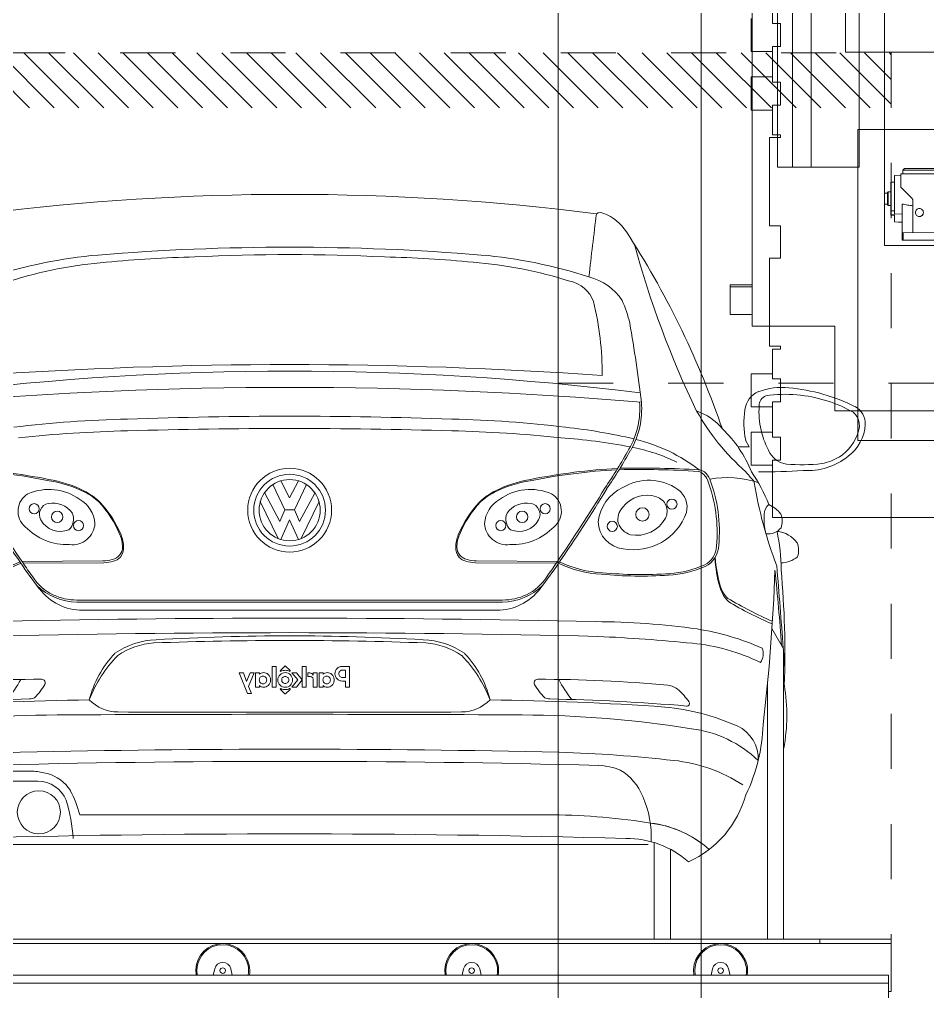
# Model space of a CAD drawing. Header units: inches. Extents: x 0 to 112, y 0 to 46.
# Drawn here: x 76.739 to 78.388, y 21.471 to 23.235 of the extents above; entities that cross this region are included whole.
import ezdxf
from ezdxf.enums import TextEntityAlignment as Align

# ---------------------------------------------------------------- set-up
doc = ezdxf.new("R2010")
doc.units = ezdxf.units.IN
doc.header["$MEASUREMENT"] = 0
doc.linetypes.add('CENTER', pattern=[10.16, 6.35, -1.27, 1.27, -1.27])
doc.linetypes.add('PHANTOM', pattern=[12.7, 6.35, -1.27, 1.27, -1.27, 1.27, -1.27])
for name, color, linetype in [('PK24-LABEL', 7, 'Continuous'), ('PK24-LOGO', 7, 'Continuous'), ('PK24E', 7, 'Continuous'), ('PK24E-COMP-CAR', 7, 'Continuous'), ('PK24E-STRUCT-STEEL', 254, 'Continuous')]:
    doc.layers.add(name, color=color, linetype=linetype)
for name, color, linetype, true_color in [('PK24E-COMP-CAR_ZONE', 250, 'CENTER', 0x383e42), ('PK24E-COMP-PALLET', 132, 'Continuous', 0x00b7c8), ('PK24E-HELPER', 253, 'PHANTOM', 0xa1a1a1), ('PK24E-SYS-LIFT', 31, 'Continuous', 0xffcc5a), ('PK24E-SYS-SHELF', 31, 'Continuous', 0xffcc5a)]:
    doc.layers.add(name, color=color, linetype=linetype, true_color=true_color)
doc.styles.get("Standard").update_dxf_attribs({"font": 'arial.ttf'})

# ---------------------------------------------------------------- blocks, each defined once
blk = doc.blocks.new('LOGO----DECOR-PK24')
at = {"layer": 'PK24-LOGO', "lineweight": 5}
for p, q in [((-10, 2.13), (-8.71, 2.13)), ((-10, -1.62), (-10, 2.13)), ((-8.71, 2.13), (-8.43, 2.11)), ((-8.43, 2.11), (-8.3, 2.07)), ((-8.3, 2.07), (-8.17, 2.03)), ((-8.17, 2.03), (-7.94, 1.9)), ((-7.94, 1.9), (-7.74, 1.74)), ((-1.42, 2.13), (-2.13, 2.13)), ((-2.13, 2.13), (-2.13, -1.62)), ((-1.42, -1.62), (-1.42, 2.13)), ((0.79, 1.37), (1.61, 2.19)), ((1.61, 2.19), (1.67, 2.21)), ((1.67, 2.21), (1.73, 2.19)), ((1.73, 2.19), (2.54, 1.37)), ((3.31, 2.13), (4.01, 2.13)), ((3.31, -1.62), (3.31, 2.13)), ((4.01, 2.13), (4.01, -1.62)), ((-9.29, 1.47), (-9.29, 0.11)), ((-8.76, 1.47), (-9.29, 1.47)), ((-9.29, 0.11), (-8.76, 0.11)), ((-8.61, 1.46), (-8.76, 1.47)), ((-8.76, 0.11), (-8.61, 0.13)), ((-8.48, 1.42), (-8.61, 1.46)), ((-8.61, 0.13), (-8.48, 0.17)), ((-8.36, 1.35), (-8.48, 1.42)), ((-8.48, 0.17), (-8.36, 0.23)), ((-8.26, 1.27), (-8.36, 1.35)), ((-8.36, 0.23), (-8.26, 0.31)), ((-8.19, 1.17), (-8.26, 1.27)), ((-8.26, 0.31), (-8.19, 0.41)), ((-8.13, 1.05), (-8.19, 1.17)), ((-8.19, 0.41), (-8.13, 0.53)), ((-8.09, 0.93), (-8.13, 1.05)), ((-8.13, 0.53), (-8.09, 0.66)), ((-8.08, 0.79), (-8.09, 0.93)), ((-8.09, 0.66), (-8.08, 0.79)), ((-7.74, 1.74), (-7.58, 1.55)), ((-7.58, 0.04), (-7.74, -0.16)), ((-7.58, 1.55), (-7.46, 1.32)), ((-7.46, 0.27), (-7.58, 0.04)), ((-7.46, 1.32), (-7.38, 1.06)), ((-7.38, 0.52), (-7.46, 0.27)), ((-7.38, 1.06), (-7.36, 0.79)), ((-7.36, 0.79), (-7.38, 0.52)), ((-7.19, -0.02), (-7.16, 0.13)), ((-7.16, 0.13), (-7.11, 0.26)), ((-7.11, 0.26), (-6.98, 0.49)), ((-6.98, 0.49), (-6.82, 0.68)), ((-6.82, 0.68), (-6.62, 0.82)), ((-6.62, 0.82), (-6.41, 0.92)), ((-6.42, 0.06), (-6.48, -0.05)), ((-6.33, 0.17), (-6.42, 0.06)), ((-6.41, 0.92), (-6.19, 0.98)), ((-6.23, 0.25), (-6.33, 0.17)), ((-6.11, 0.31), (-6.23, 0.25)), ((-6.19, 0.98), (-5.97, 1)), ((-5.98, 0.35), (-6.11, 0.31)), ((-5.84, 0.36), (-5.98, 0.35)), ((-5.97, 1), (-5.74, 0.98)), ((-5.71, 0.35), (-5.84, 0.36)), ((-5.74, 0.98), (-5.53, 0.92)), ((-5.58, 0.31), (-5.71, 0.35)), ((-5.47, 0.24), (-5.58, 0.31)), ((-5.53, 0.92), (-5.35, 0.82)), ((-5.37, 0.16), (-5.47, 0.24)), ((-5.29, 0.06), (-5.37, 0.16)), ((-5.35, 0.82), (-5.21, 0.7)), ((-5.23, -0.06), (-5.29, 0.06)), ((-5.21, 0.7), (-5.21, 0.95)), ((-5.21, 0.95), (-4.5, 0.95)), ((-4.5, 0.95), (-4.5, -1.62)), ((-3.41, 0.95), (-4.11, 0.95)), ((-4.11, 0.95), (-4.11, -1.62)), ((-3.41, 0.53), (-3.41, 0.95)), ((-3.36, 0.62), (-3.41, 0.53)), ((-3.37, -0.03), (-3.32, 0.06)), ((-3.29, 0.71), (-3.36, 0.62)), ((-3.32, 0.06), (-3.26, 0.13)), ((-3.22, 0.78), (-3.29, 0.71)), ((-3.26, 0.13), (-3.19, 0.19)), ((-3.14, 0.84), (-3.22, 0.78)), ((-3.19, 0.19), (-3.11, 0.23)), ((-3.05, 0.89), (-3.14, 0.84)), ((-3.11, 0.23), (-3.02, 0.26)), ((-2.94, 0.92), (-3.05, 0.89)), ((-3.02, 0.26), (-2.92, 0.27)), ((-2.83, 0.94), (-2.94, 0.92)), ((-2.92, 0.27), (-2.42, 0.27)), ((-2.7, 0.95), (-2.83, 0.94)), ((-2.42, 0.95), (-2.7, 0.95)), ((-2.42, 0.27), (-2.42, 0.95)), ((-0.37, 0.95), (-1.42, -0.33)), ((-0.61, -0.33), (0.44, 0.95)), ((0.44, 0.95), (-0.37, 0.95)), ((0.44, 0.19), (0.36, -0.06)), ((0.56, 0.41), (0.44, 0.19)), ((0.72, 0.61), (0.56, 0.41)), ((0.92, 0.77), (0.72, 0.61)), ((0.77, 1.32), (0.79, 1.37)), ((0.78, 1.26), (0.77, 1.32)), ((0.81, 1.24), (0.78, 1.26)), ((0.85, 1.23), (0.81, 1.24)), ((0.89, 1.24), (0.85, 1.23)), ((1.07, 1.32), (0.89, 1.24)), ((1.15, 0.9), (0.92, 0.77)), ((1.27, 1.37), (1.07, 1.32)), ((1.07, -0.08), (1.13, 0.03)), ((1.13, 0.03), (1.21, 0.12)), ((1.4, 0.98), (1.15, 0.9)), ((1.21, 0.12), (1.3, 0.2)), ((1.46, 1.41), (1.27, 1.37)), ((1.3, 0.2), (1.41, 0.26)), ((1.67, 1), (1.4, 0.98)), ((1.41, 0.26), (1.54, 0.3)), ((1.67, 1.42), (1.46, 1.41)), ((1.54, 0.3), (1.67, 0.31)), ((1.87, 1.41), (1.67, 1.42)), ((1.94, 0.98), (1.67, 1)), ((1.67, 0.31), (1.8, 0.3)), ((1.8, 0.3), (1.92, 0.26)), ((2.07, 1.37), (1.87, 1.41)), ((1.92, 0.26), (2.03, 0.2)), ((2.19, 0.9), (1.94, 0.98)), ((2.03, 0.2), (2.13, 0.12)), ((2.26, 1.32), (2.07, 1.37)), ((2.13, 0.12), (2.2, 0.03)), ((2.41, 0.77), (2.19, 0.9)), ((2.2, 0.03), (2.26, -0.08)), ((2.45, 1.24), (2.26, 1.32)), ((2.61, 0.61), (2.41, 0.77)), ((2.48, 1.23), (2.45, 1.24)), ((2.52, 1.24), (2.48, 1.23)), ((2.55, 1.26), (2.52, 1.24)), ((2.54, 1.37), (2.57, 1.32)), ((2.57, 1.32), (2.55, 1.26)), ((2.78, 0.41), (2.61, 0.61)), ((2.9, 0.19), (2.78, 0.41)), ((2.98, -0.06), (2.9, 0.19)), ((4.37, -0.02), (4.4, 0.13)), ((4.4, 0.13), (4.45, 0.26)), ((4.45, 0.26), (4.58, 0.49)), ((4.58, 0.49), (4.74, 0.68)), ((4.74, 0.68), (4.93, 0.82)), ((4.93, 0.82), (5.15, 0.92)), ((5.14, 0.06), (5.08, -0.05)), ((5.23, 0.17), (5.14, 0.06)), ((5.15, 0.92), (5.37, 0.98)), ((5.33, 0.25), (5.23, 0.17)), ((5.45, 0.31), (5.33, 0.25)), ((5.37, 0.98), (5.59, 1)), ((5.58, 0.35), (5.45, 0.31)), ((5.72, 0.36), (5.58, 0.35)), ((5.59, 1), (5.82, 0.98)), ((5.85, 0.35), (5.72, 0.36)), ((5.82, 0.98), (6.03, 0.92)), ((5.98, 0.31), (5.85, 0.35)), ((6.09, 0.24), (5.98, 0.31)), ((6.03, 0.92), (6.21, 0.82)), ((6.19, 0.16), (6.09, 0.24)), ((6.27, 0.06), (6.19, 0.16)), ((6.21, 0.82), (6.35, 0.7)), ((6.32, -0.06), (6.27, 0.06)), ((6.35, 0.7), (6.35, 0.95)), ((6.35, 0.95), (7.06, 0.95)), ((7.06, 0.95), (7.06, -1.62)), ((8.33, -1.51), (7.31, 0.95)), ((7.31, 0.95), (8.05, 0.95)), ((8.05, 0.95), (8.68, -0.63)), ((10, 0.95), (8.51, -2.81)), ((8.68, -0.63), (9.27, 0.95)), ((9.27, 0.95), (10, 0.95)), ((-9.29, -1.62), (-10, -1.62)), ((-8.71, -0.55), (-9.29, -0.55)), ((-9.29, -0.55), (-9.29, -1.62)), ((-8.43, -0.52), (-8.71, -0.55)), ((-8.3, -0.49), (-8.43, -0.52)), ((-8.17, -0.44), (-8.3, -0.49)), ((-7.94, -0.32), (-8.17, -0.44)), ((-7.74, -0.16), (-7.94, -0.32)), ((-7.22, -0.33), (-7.21, -0.17)), ((-7.21, -0.5), (-7.22, -0.33)), ((-7.21, -0.17), (-7.19, -0.02)), ((-7.19, -0.65), (-7.21, -0.5)), ((-7.16, -0.79), (-7.19, -0.65)), ((-7.1, -0.92), (-7.16, -0.79)), ((-6.97, -1.15), (-7.1, -0.92)), ((-6.81, -1.34), (-6.97, -1.15)), ((-6.62, -1.48), (-6.81, -1.34)), ((-6.41, -1.59), (-6.62, -1.48)), ((-6.52, -0.18), (-6.53, -0.33)), ((-6.53, -0.33), (-6.52, -0.47)), ((-6.48, -0.05), (-6.52, -0.18)), ((-6.52, -0.47), (-6.48, -0.6)), ((-6.48, -0.6), (-6.42, -0.72)), ((-6.42, -0.72), (-6.33, -0.82)), ((-6.19, -1.65), (-6.41, -1.59)), ((-6.33, -0.82), (-6.23, -0.9)), ((-6.23, -0.9), (-6.11, -0.97)), ((-5.98, -1.67), (-6.19, -1.65)), ((-6.11, -0.97), (-5.98, -1.01)), ((-5.98, -1.01), (-5.84, -1.02)), ((-5.74, -1.65), (-5.98, -1.67)), ((-5.84, -1.02), (-5.71, -1.01)), ((-5.53, -1.57), (-5.74, -1.65)), ((-5.71, -1.01), (-5.58, -0.97)), ((-5.58, -0.97), (-5.47, -0.9)), ((-5.35, -1.47), (-5.53, -1.57)), ((-5.47, -0.9), (-5.37, -0.82)), ((-5.37, -0.82), (-5.29, -0.72)), ((-5.21, -1.33), (-5.35, -1.47)), ((-5.29, -0.72), (-5.23, -0.6)), ((-5.2, -0.19), (-5.23, -0.06)), ((-5.23, -0.6), (-5.2, -0.47)), ((-5.21, -1.62), (-5.21, -1.33)), ((-5.21, -1.33), (-5.21, -1.33)), ((-4.5, -1.62), (-5.21, -1.62)), ((-5.19, -0.33), (-5.2, -0.19)), ((-5.2, -0.47), (-5.19, -0.33)), ((-4.11, -1.62), (-3.41, -1.62)), ((-3.41, -0.21), (-3.4, -0.12)), ((-3.41, -1.62), (-3.41, -0.21)), ((-3.4, -0.12), (-3.37, -0.03)), ((-2.13, -1.62), (-1.42, -1.62)), ((-1.42, -0.33), (-0.37, -1.62)), ((0.44, -1.62), (-0.61, -0.33)), ((-0.37, -1.62), (0.44, -1.62)), ((0.36, -0.06), (0.33, -0.33)), ((0.33, -0.33), (0.36, -0.6)), ((0.36, -0.6), (0.44, -0.85)), ((0.44, -0.85), (0.56, -1.08)), ((0.56, -1.08), (0.72, -1.28)), ((0.72, -1.28), (0.92, -1.44)), ((0.92, -1.44), (1.15, -1.56)), ((1.02, -0.33), (1.03, -0.2)), ((1.03, -0.46), (1.02, -0.33)), ((1.03, -0.2), (1.07, -0.08)), ((1.07, -0.59), (1.03, -0.46)), ((1.13, -0.7), (1.07, -0.59)), ((1.21, -0.79), (1.13, -0.7)), ((1.15, -1.56), (1.4, -1.64)), ((1.3, -0.87), (1.21, -0.79)), ((1.41, -0.93), (1.3, -0.87)), ((1.4, -1.64), (1.67, -1.67)), ((1.54, -0.97), (1.41, -0.93)), ((1.67, -0.98), (1.54, -0.97)), ((1.8, -0.97), (1.67, -0.98)), ((1.67, -1.67), (1.94, -1.64)), ((1.92, -0.93), (1.8, -0.97)), ((2.03, -0.87), (1.92, -0.93)), ((1.94, -1.64), (2.19, -1.56)), ((2.13, -0.79), (2.03, -0.87)), ((2.2, -0.7), (2.13, -0.79)), ((2.19, -1.56), (2.41, -1.44)), ((2.26, -0.59), (2.2, -0.7)), ((2.26, -0.08), (2.3, -0.2)), ((2.3, -0.46), (2.26, -0.59)), ((2.3, -0.2), (2.31, -0.33)), ((2.31, -0.33), (2.3, -0.46)), ((2.41, -1.44), (2.61, -1.28)), ((2.61, -1.28), (2.78, -1.08)), ((2.78, -1.08), (2.9, -0.85)), ((2.9, -0.85), (2.98, -0.6)), ((3, -0.33), (2.98, -0.06)), ((2.98, -0.6), (3, -0.33)), ((4.01, -1.62), (3.31, -1.62)), ((4.34, -0.17), (4.37, -0.02)), ((4.34, -0.33), (4.34, -0.17)), ((4.34, -0.5), (4.34, -0.33)), ((4.37, -0.65), (4.34, -0.5)), ((4.4, -0.79), (4.37, -0.65)), ((4.46, -0.92), (4.4, -0.79)), ((4.59, -1.15), (4.46, -0.92)), ((4.75, -1.34), (4.59, -1.15)), ((4.94, -1.48), (4.75, -1.34)), ((5.15, -1.59), (4.94, -1.48)), ((5.04, -0.18), (5.03, -0.33)), ((5.03, -0.33), (5.04, -0.47)), ((5.08, -0.05), (5.04, -0.18)), ((5.04, -0.47), (5.08, -0.6)), ((5.08, -0.6), (5.14, -0.72)), ((5.14, -0.72), (5.23, -0.82)), ((5.37, -1.65), (5.15, -1.59)), ((5.23, -0.82), (5.33, -0.9)), ((5.33, -0.9), (5.45, -0.97)), ((5.58, -1.67), (5.37, -1.65)), ((5.45, -0.97), (5.58, -1.01)), ((5.58, -1.01), (5.72, -1.02)), ((5.81, -1.65), (5.58, -1.67)), ((5.72, -1.02), (5.85, -1.01)), ((6.03, -1.57), (5.81, -1.65)), ((5.85, -1.01), (5.98, -0.97)), ((5.98, -0.97), (6.09, -0.9)), ((6.21, -1.47), (6.03, -1.57)), ((6.09, -0.9), (6.19, -0.82)), ((6.19, -0.82), (6.27, -0.72)), ((6.35, -1.33), (6.21, -1.47)), ((6.27, -0.72), (6.32, -0.6)), ((6.36, -0.19), (6.32, -0.06)), ((6.32, -0.6), (6.36, -0.47)), ((6.35, -1.62), (6.35, -1.33)), ((6.35, -1.33), (6.35, -1.33)), ((7.06, -1.62), (6.35, -1.62)), ((6.37, -0.33), (6.36, -0.19)), ((6.36, -0.47), (6.37, -0.33)), ((7.8, -2.81), (8.33, -1.51)), ((0.77, -1.98), (0.78, -1.93)), ((0.79, -2.04), (0.77, -1.98)), ((0.78, -1.93), (0.81, -1.9)), ((1.61, -2.85), (0.79, -2.04)), ((0.81, -1.9), (0.85, -1.89)), ((0.85, -1.89), (0.89, -1.9)), ((0.89, -1.9), (1.07, -1.98)), ((1.07, -1.98), (1.27, -2.04)), ((1.27, -2.04), (1.46, -2.07)), ((1.46, -2.07), (1.67, -2.09)), ((1.67, -2.88), (1.61, -2.85)), ((1.67, -2.09), (1.87, -2.07)), ((1.73, -2.85), (1.67, -2.88)), ((2.54, -2.04), (1.73, -2.85)), ((1.87, -2.07), (2.07, -2.04)), ((2.07, -2.04), (2.26, -1.98)), ((2.26, -1.98), (2.45, -1.9)), ((2.45, -1.9), (2.48, -1.89)), ((2.48, -1.89), (2.52, -1.9)), ((2.52, -1.9), (2.55, -1.93)), ((2.57, -1.98), (2.54, -2.04)), ((2.55, -1.93), (2.57, -1.98)), ((8.51, -2.81), (7.8, -2.81))]:
    blk.add_line(p, q, dxfattribs=at)
blk = doc.blocks.new('ELIFTTT-CHASIS--BACK-COMP-PKE24')
at = {"layer": 'PK24E-HELPER', "lineweight": 5}
blk.add_point((0, 0), dxfattribs=at)
at = {"layer": 'PK24E-SYS-LIFT', "lineweight": 5}
for p, q in [((-145.25, 2.25), (-145.25, -89.6)), ((-145.25, 2.25), (-140.65, 2.25)), ((-140.65, -60.75), (-140.65, 2.25)), ((-138.95, 2.25), (-140.65, 2.25)), ((-138.95, 2.25), (-138.95, -24.25)), ((-138.95, 2.25), (-138.62, 2.25)), ((-138.62, 2.25), (-138.62, -24.25)), ((-138.62, 2.25), (-137.52, 2.25)), ((-137.52, 2.25), (-137.52, -24.25)), ((-137.52, 2.25), (-134.98, 2.25)), ((-134.98, 2.25), (-134.98, -24.25)), ((-134.98, 2.25), (-133.88, 2.25)), ((-133.88, 2.25), (-133.88, -24.25)), ((-133.88, 2.25), (-133.55, 2.25)), ((-133.55, 2.25), (-133.55, -24.25)), ((-125.85, 2.25), (-133.55, 2.25)), ((-125.85, -60.75), (-125.85, 2.25)), ((-125.85, 2.25), (-121.25, 2.25)), ((-121.25, -75), (-121.25, 2.25)), ((121.25, 2.25), (121.25, -75)), ((121.25, 2.25), (125.85, 2.25)), ((125.85, -60.75), (125.85, 2.25)), ((133.55, 2.25), (125.85, 2.25)), ((133.55, 2.25), (133.55, -24.25)), ((133.55, 2.25), (133.88, 2.25)), ((133.88, 2.25), (133.88, -24.25)), ((133.88, 2.25), (134.98, 2.25)), ((134.98, 2.25), (134.98, -24.25)), ((134.98, 2.25), (137.52, 2.25)), ((137.52, 2.25), (137.52, -24.25)), ((137.52, 2.25), (138.62, 2.25)), ((138.62, 2.25), (138.62, -24.25)), ((138.62, 2.25), (138.95, 2.25)), ((138.95, 2.25), (138.95, -24.25)), ((140.65, 2.25), (138.95, 2.25)), ((140.65, -60.75), (140.65, 2.25)), ((140.65, 2.25), (145.25, 2.25)), ((145.25, 2.25), (145.25, -90)), ((-145.25, -10.25), (-149.25, -10.25)), ((-149.25, -10.25), (-149.25, -10.88)), ((149.25, -10.25), (145.25, -10.25)), ((149.25, -10.25), (149.25, -15.25)), ((-149.25, -10.88), (-149.25, -15.25)), ((-149.25, -15.25), (-145.25, -15.25)), ((145.25, -15.25), (149.25, -15.25)), ((-145.25, -20.25), (-149.25, -20.25)), ((-149.25, -20.25), (-149.25, -25.25)), ((149.25, -20.25), (145.25, -20.25)), ((149.25, -20.25), (149.25, -25.25)), ((-138.95, -24.25), (-138.62, -24.25)), ((-138.62, -24.25), (-137.52, -24.25)), ((-137.97, -24.33), (-137.97, -60.75)), ((-137.97, -24.33), (-134.53, -24.33)), ((-137.52, -24.25), (-134.98, -24.25)), ((-134.98, -24.25), (-133.88, -24.25)), ((-134.53, -60.75), (-134.53, -24.33)), ((-133.88, -24.25), (-133.55, -24.25)), ((133.55, -24.25), (133.88, -24.25)), ((133.88, -24.25), (134.98, -24.25)), ((134.53, -24.33), (134.53, -60.75)), ((134.53, -24.33), (137.97, -24.33)), ((134.98, -24.25), (137.52, -24.25)), ((137.52, -24.25), (138.62, -24.25)), ((137.97, -60.75), (137.97, -24.33)), ((138.62, -24.25), (138.95, -24.25)), ((-149.25, -25.25), (-145.25, -25.25)), ((145.25, -25.25), (149.25, -25.25)), ((-109, -53.2), (-109, -60.85)), ((-109, -53.2), (109, -53.2)), ((109, -60.85), (109, -53.2)), ((-140.65, -60.75), (-125.85, -60.75)), ((-117.61, -61), (-117.91, -61.3)), ((-117.91, -61.3), (-117.91, -62)), ((-111.91, -61.3), (-117.91, -61.3)), ((-117.61, -61), (-111.91, -61)), ((-111.69, -61.3), (-111.91, -61)), ((-111.75, -61), (-111.91, -61)), ((-111.91, -61), (-111.91, -61)), ((-111.91, -61.3), (-111.69, -61.3)), ((-111.75, -61), (-111.75, -60.8)), ((-108.55, -60.86), (-111.75, -60.8)), ((-111.75, -72.7), (-111.75, -61.6)), ((-111.75, -61.6), (-109.94, -61.93)), ((-109.94, -61.93), (-111.69, -61.3)), ((-108.55, -62.49), (-108.55, -60.86)), ((-108.55, -60.86), (-108.41, -60.86)), ((-108.41, -60.86), (-108, -61.27)), ((-107.35, -61.11), (-108.16, -61.11)), ((-108, -61.27), (-108, -62.95)), ((-107.35, -72.68), (-107.35, -61.11)), ((-95.25, -61.21), (-107.18, -61.21)), ((-107.18, -72.68), (-107.18, -61.21)), ((-100.5, -61.21), (-100.5, -60)), ((-100.5, -60), (-84.5, -60)), ((-95.25, -73.51), (-95.25, -61.21)), ((-85.1, -61.31), (-95.25, -61.31)), ((-85.1, -73.41), (-85.1, -61.31)), ((-84.5, -60), (-72.5, -60)), ((-84.5, -61.39), (-84.5, -60)), ((-72.5, -60), (-72.5, -65)), ((72.5, -60), (84.5, -60)), ((72.5, -65), (72.5, -60)), ((84.5, -60), (84.5, -61.39)), ((84.5, -60), (100.5, -60)), ((95.25, -61.31), (85.1, -61.31)), ((85.1, -61.31), (85.1, -67.36)), ((107.18, -61.21), (95.25, -61.21)), ((95.25, -61.21), (95.25, -67.36)), ((100.5, -60), (100.5, -61.21)), ((107.18, -61.21), (107.18, -72.68)), ((108.16, -61.11), (107.35, -61.11)), ((107.35, -61.11), (107.35, -67.36)), ((108.41, -60.86), (108, -61.27)), ((108, -62.95), (108, -61.27)), ((108.41, -60.86), (108.55, -60.86)), ((111.75, -60.8), (108.55, -60.86)), ((108.55, -60.86), (108.55, -62.49)), ((109.94, -61.93), (111.69, -61.3)), ((111.75, -61.6), (109.94, -61.93)), ((111.69, -61.3), (111.91, -61)), ((111.91, -61.3), (111.69, -61.3)), ((111.75, -60.8), (111.75, -61)), ((111.75, -61), (111.91, -61)), ((111.75, -61.6), (111.75, -72.7)), ((111.91, -61), (117.61, -61)), ((117.91, -61.3), (111.91, -61.3)), ((117.91, -61.3), (117.61, -61)), ((117.91, -61.3), (117.91, -62)), ((125.85, -60.75), (140.65, -60.75)), ((-119.4, -63.5), (-120.1, -63.5)), ((-120.1, -68.69), (-120.1, -63.5)), ((-118.3, -62.22), (-119.4, -62.28)), ((-119.4, -69.25), (-119.4, -62.28)), ((-118.3, -62), (-117.91, -62)), ((-118.3, -64.31), (-118.3, -62)), ((-117.91, -62), (-117.56, -62)), ((-116.66, -62), (-117.56, -62)), ((-116.66, -62), (-116.65, -62)), ((-116.65, -62), (-111.91, -62)), ((-111.91, -62), (-111.75, -62)), ((-108.41, -72.7), (-108.41, -62.7)), ((-108.41, -62.7), (-108, -62.95)), ((-108, -62.95), (-108, -64.28)), ((-96.28, -63.41), (-103.18, -63.41)), ((-82.9, -63.51), (-82.9, -71.21)), ((82.9, -67.36), (82.9, -63.51)), ((108.41, -62.7), (108, -62.95)), ((108, -64.28), (108, -62.95)), ((108.41, -62.7), (108.41, -72.7)), ((111.75, -62), (111.91, -62)), ((111.91, -62), (116.65, -62)), ((116.65, -62), (116.66, -62)), ((117.56, -62), (116.66, -62)), ((117.56, -62), (117.91, -62)), ((117.91, -62), (118.3, -62)), ((118.3, -62), (118.3, -64.31)), ((119.4, -62.28), (118.3, -62.22)), ((119.4, -62.28), (119.4, -69)), ((120.1, -63.5), (119.4, -63.5)), ((120.1, -63.5), (120.1, -68.47)), ((-120.6, -65.25), (-120.7, -65.35)), ((-120.1, -65.25), (-120.6, -65.25)), ((-120.6, -65.25), (-120.6, -67.75)), ((-103.68, -70.81), (-103.68, -63.91)), ((-95.78, -70.81), (-95.78, -63.91)), ((-72.5, -65), (-82.9, -65)), ((-72.5, -65), (-72.5, -70)), ((82.9, -65), (72.5, -65)), ((72.5, -65), (72.5, -70)), ((120.6, -65.25), (120.1, -65.25)), ((120.7, -65.35), (120.6, -65.25)), ((120.6, -66.5), (120.6, -65.25)), ((-120.7, -65.5), (-121.2, -65.5)), ((-120.7, -67.65), (-120.7, -65.35)), ((-116.1, -72.68), (-116.1, -66.76)), ((116.1, -66.76), (116.1, -72.68)), ((120.6, -67.75), (120.6, -66.5)), ((120.7, -65.35), (120.7, -66.5)), ((121.2, -65.5), (120.7, -65.5)), ((120.7, -66.5), (120.7, -67.65)), ((-121.25, -67.5), (-120.7, -67.5)), ((-120.7, -67.65), (-120.6, -67.75)), ((-120.6, -67.75), (-120.1, -67.75)), ((-120.1, -68.69), (-120.1, -69.43)), ((-120.1, -68.69), (-119.4, -68.69)), ((-118.05, -67.46), (-118.05, -72.71)), ((-114.9, -68.28), (-114.9, -68.28)), ((82.9, -71.21), (82.9, -67.36)), ((85.1, -67.36), (85.1, -73.41)), ((95.25, -67.36), (95.25, -73.51)), ((107.35, -67.36), (107.35, -72.68)), ((118.05, -72.71), (118.05, -67.13)), ((119.4, -68.47), (120.1, -68.47)), ((120.1, -67.75), (120.6, -67.75)), ((120.1, -69.4), (120.1, -68.47)), ((120.6, -67.75), (120.7, -67.65)), ((120.7, -67.5), (121.25, -67.5)), ((-119.4, -69.43), (-120.1, -69.43)), ((-120.1, -69.5), (-120.1, -69.43)), ((-120.1, -69.5), (-119.4, -69.5)), ((-118.05, -69.3), (-119.4, -69.25)), ((-119.4, -69.43), (-119.4, -70.7)), ((-114.9, -69.73), (-114.9, -69.73)), ((-108, -68.87), (-108, -72.67)), ((-82.9, -70), (-72.5, -70)), ((-72.5, -70), (-72.5, -75)), ((72.5, -75), (72.5, -70)), ((72.5, -70), (82.9, -70)), ((108, -72.67), (108, -68.87)), ((119.4, -69), (118.05, -69.06)), ((120.1, -69.4), (119.4, -69.4)), ((119.4, -70.66), (119.4, -69.4)), ((119.4, -69.5), (120.1, -69.5)), ((120.1, -69.4), (120.1, -69.5)), ((-119.4, -70.7), (-118.05, -70.77)), ((-119.4, -70.7), (-119.4, -70.72)), ((-119.4, -70.72), (-118.05, -70.79)), ((-96.28, -71.31), (-103.18, -71.31)), ((118.05, -70.73), (119.4, -70.66)), ((118.05, -70.79), (119.4, -70.72)), ((119.4, -70.66), (119.4, -70.72)), ((-118.05, -74), (-118.05, -72.71)), ((-117.85, -74), (-118.05, -74)), ((-117.85, -72.71), (-111.75, -72.6)), ((-117.85, -72.71), (-117.85, -74)), ((-117.85, -74), (-111.75, -74)), ((-108.41, -72.7), (-111.75, -72.7)), ((-111.75, -74), (-111.75, -72.7)), ((-105.25, -74), (-111.75, -74)), ((-109, -74), (-109, -75)), ((-108.4, -72.66), (-108.41, -72.7)), ((-105.25, -72.71), (-108.4, -72.66)), ((-105.25, -74), (-105.25, -72.71)), ((-105.05, -74), (-105.25, -74)), ((-105.05, -72.72), (-105.05, -74)), ((-105.05, -73.51), (-95.25, -73.51)), ((-100.5, -75), (-100.5, -73.51)), ((-95.25, -73.41), (-85.1, -73.41)), ((-84.5, -75), (-84.5, -73.32)), ((84.5, -73.32), (84.5, -75)), ((85.1, -73.41), (95.25, -73.41)), ((95.25, -73.51), (105.05, -73.51)), ((100.5, -73.51), (100.5, -75)), ((105.05, -74), (105.05, -72.72)), ((105.25, -74), (105.05, -74)), ((105.25, -72.71), (108.4, -72.66)), ((105.25, -72.71), (105.25, -74)), ((111.75, -74), (105.25, -74)), ((108.41, -72.7), (108.4, -72.66)), ((108.41, -72.7), (108.91, -72.7)), ((109, -75), (109, -74)), ((110.29, -72.7), (111.75, -72.7)), ((117.85, -72.71), (111.75, -72.6)), ((111.75, -72.7), (111.75, -74)), ((111.75, -74), (117.85, -74)), ((117.85, -74), (117.85, -72.71)), ((118.05, -74), (117.85, -74)), ((118.05, -72.71), (118.05, -74)), ((121.25, -75), (-121.25, -75)), ((-145.25, -82.1), (-149.25, -82.1)), ((-149.25, -82.1), (-149.25, -82.5)), ((-145.25, -82.5), (-149.25, -82.5)), ((-149.25, -82.5), (-149.25, -87.5)), ((149.25, -82.1), (145.25, -82.1)), ((149.25, -82.5), (145.25, -82.5)), ((149.25, -82.1), (149.25, -82.5)), ((149.25, -82.5), (149.25, -87.5)), ((-149.25, -87.5), (-145.25, -87.5)), ((145.25, -87.5), (149.25, -87.5)), ((-130.25, -89.6), (-145.25, -89.6)), ((-130.25, -105), (-130.25, -89.6)), ((131.25, -90), (131.25, -102.5)), ((145.25, -90), (131.25, -90)), ((145.25, -102.5), (145.25, -90)), ((131.25, -102.5), (145.25, -102.5)), ((145.25, -102.5), (145.25, -105)), ((-130.25, -105), (145.25, -105))]:
    blk.add_line(p, q, dxfattribs=at)
at = {"layer": 'PK24E-SYS-LIFT', "lineweight": 5, "flags": 128}
for points in [[(-118.28, -64.38), (-117.6, -65.05), (-116.93, -65.73), (-116.25, -66.41)], [(116.25, -66.41), (116.93, -65.73), (117.6, -65.05), (118.28, -64.38)], [(-118.05, -72.71), (-118.05, -72.71), (-118.04, -72.71), (-118.02, -72.71), (-117.99, -72.71), (-117.96, -72.71), (-117.93, -72.71), (-117.89, -72.71), (-117.85, -72.71)], [(-105.25, -72.71), (-105.21, -72.71), (-105.17, -72.71), (-105.14, -72.72), (-105.11, -72.72), (-105.08, -72.72), (-105.06, -72.72), (-105.05, -72.72), (-105.05, -72.72)], [(105.05, -72.72), (105.05, -72.72), (105.06, -72.72), (105.08, -72.72), (105.11, -72.72), (105.14, -72.72), (105.17, -72.71), (105.21, -72.71), (105.25, -72.71)], [(117.85, -72.71), (117.89, -72.71), (117.93, -72.71), (117.96, -72.71), (117.99, -72.71), (118.02, -72.71), (118.04, -72.71), (118.05, -72.71), (118.05, -72.71)]]:
    blk.add_lwpolyline(points, dxfattribs=at)
at = {"layer": 'PK24E-SYS-LIFT', "lineweight": 5}
for centre, radius, start, end in [((-107.35, -61.31), 0.2, 30, 90), ((-85.1, -63.51), 2.2, 0, 90), ((85.1, -63.51), 2.2, 90, 180), ((107.35, -61.31), 0.2, 90, 150), ((-103.18, -63.91), 0.5, 90, 180), ((-96.28, -63.91), 0.5, 0, 90), ((-103.18, -70.81), 0.5, 180, 270), ((-96.28, -70.81), 0.5, 270, 0), ((-85.1, -71.21), 2.2, 270, 0), ((85.1, -71.21), 2.2, 180, 270), ((109.6, -72.8), 0.7, 171.6392, 8.2888)]:
    blk.add_arc(centre, radius, start, end, dxfattribs=at)
for centre, major_axis, ratio, start_param, end_param in [((-27.64, -69.05), (106.42, -23.57), 0.150741, 3.862325, 3.882718), ((-85.52, -70.13), (28.08, -28.08), 0.326919, 4.134793, 4.142283), ((85.52, -70.13), (28.08, 28.08), 0.326934, 5.282504, 5.289995), ((27.64, -69.05), (106.42, 23.57), 0.150747, 5.542083, 5.562483), ((-87.96, -67.36), (-0.161, 0), 0.994522, 3.141593, 6.283185), ((-87.96, -67.36), (-0.161, 0), 0.994522, 0, 3.141593)]:
    blk.add_ellipse(centre, major_axis=major_axis, ratio=ratio, start_param=start_param, end_param=end_param, dxfattribs=at)
for points, knots in [([(-118.3, -64.31), (-118.3, -64.32), (-118.3, -64.35), (-118.28, -64.37), (-118.28, -64.38)], [0, 0, 0, 0, 0.487803, 1, 1, 1, 1]), ([(-108, -64.28), (-108.05, -64.45), (-108.16, -64.79), (-108.27, -65.32), (-108.33, -65.86), (-108.36, -66.32), (-108.35, -66.8), (-108.32, -67.28), (-108.25, -67.85), (-108.14, -68.38), (-108.04, -68.72), (-108, -68.87)], [0, 0, 0, 0, 0.128215, 0.244927, 0.36199, 0.478667, 0.540522, 0.659754, 0.7794, 0.898676, 1, 1, 1, 1]), ([(108, -68.87), (108.04, -68.73), (108.12, -68.45), (108.22, -67.97), (108.3, -67.45), (108.35, -66.89), (108.36, -66.33), (108.33, -65.78), (108.25, -65.25), (108.15, -64.74), (108.05, -64.43), (108, -64.28)], [0, 0, 0, 0, 0.093727, 0.187447, 0.304057, 0.421027, 0.537611, 0.654202, 0.771179, 0.88781, 1, 1, 1, 1]), ([(118.28, -64.38), (118.28, -64.37), (118.3, -64.35), (118.3, -64.32), (118.3, -64.31)], [0, 0, 0, 0, 0.485402, 1, 1, 1, 1]), ([(-121.25, -65.51), (-121.24, -65.51), (-121.21, -65.5), (-121.2, -65.5), (-121.2, -65.5)], [0, 0, 0, 0, 0.460988, 1, 1, 1, 1]), ([(-116.25, -66.41), (-116.21, -66.45), (-116.14, -66.54), (-116.1, -66.67), (-116.1, -66.74), (-116.1, -66.76)], [0, 0, 0, 0, 0.432931, 0.865827, 1, 1, 1, 1]), ([(116.1, -66.76), (116.11, -66.7), (116.12, -66.59), (116.18, -66.47), (116.23, -66.42), (116.25, -66.41)], [0, 0, 0, 0, 0.43316, 0.866317, 1, 1, 1, 1]), ([(121.2, -65.5), (121.2, -65.5), (121.21, -65.5), (121.23, -65.51), (121.25, -65.51)], [0, 0, 0, 0, 0.603183, 1, 1, 1, 1]), ([(-118.05, -67.46), (-117.73, -67.52), (-117.08, -67.64), (-116.43, -67.74), (-116.1, -67.78)], [0, 0, 0, 0, 0.499807, 1, 1, 1, 1]), ([(-114.39, -69.51), (-114.33, -69.44), (-114.21, -69.29), (-114.16, -69), (-114.21, -68.72), (-114.37, -68.47), (-114.62, -68.31), (-114.9, -68.26), (-115.19, -68.31), (-115.43, -68.47), (-115.59, -68.71), (-115.64, -69), (-115.59, -69.28), (-115.43, -69.53), (-115.19, -69.69), (-114.9, -69.74), (-114.61, -69.69), (-114.46, -69.57), (-114.39, -69.51)], [0, 0, 0, 0, 0.062566, 0.125038, 0.187434, 0.24981, 0.31224, 0.374781, 0.437368, 0.499881, 0.562323, 0.624738, 0.687185, 0.749701, 0.812262, 0.874783, 0.937283, 1, 1, 1, 1]), ([(-114.19, -68.86), (-114.19, -68.85), (-114.2, -68.76), (-114.24, -68.67), (-114.29, -68.6), (-114.3, -68.6)], [0, 0, 0, 0, 0.070856, 0.930416, 1, 1, 1, 1]), ([(-87.8, -67.36), (-87.8, -67.34), (-87.81, -67.3), (-87.83, -67.26), (-87.87, -67.22), (-87.92, -67.2), (-87.98, -67.19), (-88.03, -67.21), (-88.08, -67.24), (-88.11, -67.29), (-88.12, -67.33), (-88.12, -67.35), (-88.12, -67.36)], [0, 0, 0, 0, 0.106425, 0.212833, 0.319705, 0.427399, 0.535627, 0.64388, 0.751778, 0.859172, 0.966191, 1, 1, 1, 1]), ([(-88.12, -67.36), (-88.12, -67.37), (-88.12, -67.4), (-88.1, -67.44), (-88.06, -67.49), (-88.01, -67.51), (-87.96, -67.52), (-87.91, -67.51), (-87.86, -67.48), (-87.82, -67.44), (-87.8, -67.4), (-87.8, -67.37), (-87.8, -67.36)], [0, 0, 0, 0, 0.073306, 0.180029, 0.286864, 0.393943, 0.501463, 0.609456, 0.717734, 0.825837, 0.93326, 1, 1, 1, 1]), ([(116.1, -67.48), (116.43, -67.43), (117.08, -67.33), (117.73, -67.2), (118.05, -67.13)], [0, 0, 0, 0, 0.499771, 1, 1, 1, 1]), ([(-115.62, -69.07), (-115.62, -69.08), (-115.62, -69.16), (-115.56, -69.33), (-115.42, -69.53), (-115.21, -69.67), (-114.97, -69.74), (-114.73, -69.72), (-114.53, -69.63), (-114.43, -69.55), (-114.39, -69.51)], [0, 0, 0, 0, 0.009492, 0.159033, 0.308619, 0.458172, 0.607654, 0.757049, 0.906315, 1, 1, 1, 1]), ([(-114.39, -69.51), (-114.34, -69.45), (-114.23, -69.32), (-114.17, -69.13), (-114.18, -69.03), (-114.18, -69)], [0, 0, 0, 0, 0.428391, 0.856759, 1, 1, 1, 1]), ([(108.91, -72.7), (108.93, -72.62), (108.96, -72.47), (109.11, -72.28), (109.31, -72.15), (109.55, -72.09), (109.78, -72.11), (110, -72.21), (110.17, -72.38), (110.26, -72.55), (110.29, -72.66), (110.29, -72.7)], [0, 0, 0, 0, 0.117772, 0.236457, 0.354983, 0.473308, 0.591474, 0.709516, 0.827502, 0.945535, 1, 1, 1, 1]), ([(110.29, -72.7), (110.27, -72.62), (110.23, -72.46), (110.07, -72.26), (109.85, -72.13), (109.6, -72.09), (109.35, -72.13), (109.13, -72.26), (108.97, -72.46), (108.93, -72.62), (108.91, -72.7)], [0, 0, 0, 0, 0.125156, 0.250057, 0.375054, 0.500102, 0.625161, 0.750187, 0.875143, 1, 1, 1, 1]), ([(110.29, -72.7), (110.27, -72.62), (110.23, -72.46), (110.07, -72.26), (109.85, -72.13), (109.69, -72.11), (109.6, -72.1)], [0, 0, 0, 0, 0.250296, 0.50008, 0.750058, 1, 1, 1, 1])]:
    blk.add_open_spline(points, degree=3, knots=knots, dxfattribs=at)
at = {"layer": 'PK24-LOGO', "linetype": 'Continuous', "lineweight": 5}
blk.add_blockref('LOGO----DECOR-PK24', (0, -90), dxfattribs=at)
blk = doc.blocks.new('ELIFTTT---BACK-COMP-PKE24')
blk.add_blockref('ELIFTTT-CHASIS--BACK-COMP-PKE24', (0, 0))
blk = doc.blocks.new('*U31')
at = {"layer": 'PK24E-SYS-LIFT', "lineweight": 5}
for p, q in [((-141.6, 5.19), (-141.6, 15.6)), ((-128.35, 0), (-128.35, 7.75)), ((-145.45, 0.1), (-145.45, 6.1)), ((-141.6, 5.19), (-140.1, 5.19)), ((-140.1, 1.01), (-140.1, 5.19)), ((-145.45, 0.1), (-141.6, 0.1)), ((-140.1, 1.01), (-141.6, 1.01)), ((-141.6, -5.41), (-141.6, 1.01)), ((128.35, 0), (-128.35, 0)), ((-141.6, -4.5), (-145.45, -4.5)), ((-145.45, -7.5), (-145.45, -4.5)), ((-141.6, -5.41), (-140.1, -5.41)), ((-140.1, -9.59), (-140.1, -5.41)), ((-145.45, -10.5), (-145.45, -7.5)), ((-145.45, -10.5), (-141.6, -10.5)), ((-140.1, -9.59), (-141.6, -9.59)), ((-141.6, -15), (-141.6, -9.59)), ((-50.03, -14), (-126.1, -14)), ((-126.1, -14), (-126.1, -70.48)), ((-142.1, -31.5), (-142.1, -15.5)), ((-142.1, -15.5), (-140.1, -15.5)), ((-141.6, -15), (-140.1, -15)), ((-140.1, -15), (-140.1, -15.5)), ((-142.1, -31.5), (-140.1, -31.5)), ((-140.1, -31.5), (-140.1, -37.38)), ((-142.1, -53.38), (-142.1, -37.38)), ((-142.1, -37.38), (-140.1, -37.38)), ((-142.1, -53.38), (-140.1, -53.38)), ((-141.6, -59.29), (-141.6, -53.88)), ((-141.6, -53.88), (-140.1, -53.88)), ((-140.1, -53.38), (-140.1, -53.88)), ((-141.6, -58.38), (-145.45, -58.38)), ((-145.45, -64.38), (-145.45, -58.38)), ((-141.6, -59.29), (-140.1, -59.29)), ((-140.1, -63.47), (-140.1, -59.29)), ((-140.1, -63.47), (-141.6, -63.47)), ((-141.6, -69.89), (-141.6, -63.47)), ((-145.45, -64.38), (-141.6, -64.38)), ((-141.6, -68.98), (-145.45, -68.98)), ((-145.45, -71.98), (-145.45, -68.98)), ((-141.6, -69.89), (-140.1, -69.89)), ((-140.1, -74.07), (-140.1, -69.89)), ((-126.1, -70.48), (-50.03, -70.48)), ((-145.45, -74.98), (-145.45, -71.98)), ((-140.1, -74.07), (-141.6, -74.07)), ((-141.6, -84.48), (-141.6, -74.07)), ((-145.45, -74.98), (-141.6, -74.98)), ((-141.6, -84.48), (141.6, -84.48))]:
    blk.add_line(p, q, dxfattribs=at)
blk = doc.blocks.new('*U33')
at = {"layer": 'PK24E-HELPER', "lineweight": 5}
blk.add_line((-180.5, -100), (180.5, -100), dxfattribs=at)
at = {"layer": 'PK24E-STRUCT-STEEL', "lineweight": 5}
blk.add_lwpolyline([(-180.5, 299.34), (-154.5, 299.34), (-154.5, -1103.95), (-180.5, -1103.95)], close=True, dxfattribs=at)
at = {"lineweight": 5}
blk.add_blockref('*U31', (0, -39.9), dxfattribs=at)
at = {"layer": 'PK24E-SYS-SHELF', "lineweight": 5}
blk.add_blockref('ELIFTTT---BACK-COMP-PKE24', (0, 0), dxfattribs=at)
blk = doc.blocks.new('SEDAN--ONPALLET-BACK-COMP-PKE24')
at = {"layer": 'PK24E-COMP-CAR', "lineweight": 5}
for p, q in [((-78.19, 93.65), (-78.57, 92.66)), ((-83.42, 89.39), (-82.8, 90.58)), ((-81.39, 89.38), (-83.42, 89.39)), ((0, 80.09), (-1.62, 83.19)), ((0, 80.09), (1.61, 83.19)), ((-3.03, 82.53), (-0.89, 77.91)), ((3.03, 82.53), (0.88, 77.91)), ((-5.34, 79.42), (-2.11, 72.72)), ((-1.8, 75.79), (-4.54, 80.95)), ((1.79, 75.79), (4.53, 80.95)), ((5.33, 79.42), (2.1, 72.72)), ((-0.89, 77.91), (-1.8, 75.79)), ((0, 77.91), (-0.89, 77.91)), ((0, 77.91), (0.88, 77.91)), ((0.88, 77.91), (1.79, 75.79)), ((-1.6, 72.54), (0, 76.15)), ((1.59, 72.54), (0, 76.15)), ((-48.61, 68.57), (-33.94, 68.66)), ((-48.4, 68.25), (-33.73, 68.34)), ((48.39, 68.25), (33.72, 68.34)), ((48.6, 68.57), (33.93, 68.66)), ((38.65, 61.55), (-38.66, 61.55)), ((38.65, 61.19), (-38.66, 61.19)), ((37.58, 59.7), (-37.59, 59.7)), ((-87.57, 56.39), (-89.7, 52.69)), ((-89.7, 0), (-89.7, 52.69)), ((-86.74, 46.15), (-86.74, 0)), ((53.92, 30.48), (46.42, 30.48)), ((54.62, 28.71), (45.73, 28.71)), ((38.11, 22.56), (-48.96, 22.56)), ((-69.17, 0), (-69.17, 16.29)), ((-66.2, 17.52), (-66.2, 0)), ((67.12, 17.21), (-65.12, 17.21))]:
    blk.add_line(p, q, dxfattribs=at)
for centre, radius in [((0, 77.87), 7.61), ((0, 77.87), 6.51), ((0, 77.87), 5.56), ((-69.42, 78.97), 0.922), ((-64.06, 77.1), 1.21), ((-46.41, 78.14), 0.922), ((-42.21, 76.65), 1.04), ((42.2, 76.65), 1.04), ((46.4, 78.14), 0.922), ((-38.35, 75.07), 0.922), ((38.34, 75.07), 0.922), ((-58.58, 74.94), 0.922), ((45.54, 23.04), 3.91)]:
    blk.add_circle(centre, radius, dxfattribs=at)
for centre, radius, start, end in [((0, -306.42), 441.62, 82.7549, 97.2451), ((-53.72, 123.47), 8.91, 111.7295, 146.4808), ((-56.43, 130.59), 1.3, 56.0817, 117.0246), ((-1705.96, -70.58), 1662.61, 6.58929, 6.98737), ((73.75, 40.71), 160.89, 146.9751, 160.7906), ((-232.16, 172.11), 175.68, 334.28, 344.8153), ((0, -299.58), 425.19, 85.3076, 94.6924), ((-27.15, 36.74), 87.78, 94.9922, 108.0402), ((-11.48, -105.61), 229.53, 91.4347, 95.4539), ((0, -236.02), 360.28, 87.2594, 92.7406), ((11.48, -105.61), 229.53, 84.5461, 88.5653), ((27.14, 36.74), 87.78, 71.9598, 85.0078), ((-27.01, 44.32), 78.81, 94.578, 107.6248), ((27, 44.32), 78.81, 72.3752, 85.422), ((-52.08, 110.61), 9.85, 103.2514, 147.2793), ((-49.66, 113.65), 5.91, 101.7996, 159.3121), ((-42.4, 107.59), 19.8, 155.0777, 167.6656), ((2.09, 102.19), 58.86, 166.7004, 179.8799), ((204.77, 65.47), 270.53, 170.1331, 173.2046), ((0, -708.69), 812.99, 85.99614, 94.00386), ((0, -408.79), 511.92, 82.8586, 97.1414), ((-87.69, 66.79), 33.42, 95.082, 116.6494), ((-90, 74.41), 24.49, 81.7517, 107.9773), ((-89.33, 88.38), 11.77, 69.152, 96.4359), ((-86.68, 95.66), 4.03, 6.1344, 67.6054), ((0, -661.52), 761.68, 85.1916, 94.8084), ((-91.84, 78.02), 20.5, 106.2161, 121.0426), ((-87.23, 96.8), 1.99, 359.75, 68.1096), ((-49.29, 96.14), 14.63, 174.7585, 210.2173), ((-48.95, 96.28), 14.63, 175.1799, 210.2173), ((-100.94, 93.54), 3.58, 119.0895, 181.663), ((-100.21, 93.18), 3.25, 132.4659, 197.315), ((-100.63, 95.81), 15.41, 330.613, 3.6615), ((-111.73, 117.38), 43.53, 311.6388, 330.3946), ((-97.34, 93.67), 14.86, 347.9987, 9.3674), ((-70.54, 85.98), 10.45, 108.7213, 140.2441), ((-24.17, -125.3), 219.77, 91.3793, 96.7753), ((0, -729.84), 824.77, 87.95349, 92.04651), ((24.16, -125.3), 219.77, 83.2247, 88.6207), ((-96.73, 93.91), 7.81, 183.5184, 233.0831), ((-95.23, 94.63), 8.44, 196.6287, 237.6331), ((-62.99, 76.43), 22.5, 133.8314, 158.0251), ((-37.92, -16.3), 109.91, 96.3588, 102.9332), ((-23.53, -158.53), 250.88, 91.3516, 95.8781), ((0, -917.39), 1010.09, 88.32968, 91.67032), ((23.52, -158.53), 250.88, 84.1219, 88.6484), ((-55.39, 60.52), 31.12, 103.9165, 127.5363), ((-41.21, -18.05), 109.37, 94.2006, 100.8696), ((-90.95, 90.58), 4.42, 279.8854, 328.087), ((-56.08, 57.32), 32.54, 100.8472, 115.9658), ((23.13, 136.48), 97.51, 209.2858, 214.1647), ((23.46, 136.62), 97.51, 209.2858, 214.1647), ((-94.05, 96.69), 11.64, 230.7729, 273.9635), ((-94.33, 97.07), 10.99, 240.4865, 257.8848), ((-92.89, 121.27), 35.15, 263.8729, 274.4004), ((-85.71, 196.49), 111.67, 266.1296, 270.2906), ((-57.79, 67.26), 31.44, 145.9831, 158.2919), ((-118.58, 114.5), 46.46, 317.8416, 320.3425), ((-72.97, 82.12), 3.58, 131.3061, 157.2543), ((-73.48, 82.48), 2.54, 105.7649, 159.5738), ((-74.08, 83.08), 2.14, 97.396, 125.9447), ((-63.65, -88.82), 174.34, 88.7985, 93.5194), ((-63.47, -89.09), 174.34, 88.7985, 93.5194), ((-65.58, -24.83), 110.46, 78.6349, 86.8746), ((-65.43, -25.08), 110.46, 78.6349, 86.8746), ((65.42, -25.08), 110.46, 93.1254, 101.3651), ((65.57, -24.83), 110.46, 93.1254, 101.3651), ((-79.48, 65.91), 17.88, 79.6458, 108.1931), ((-83.51, 82.79), 0.82, 140.0391, 172.0315), ((-51.77, 74.05), 26.26, 158.9072, 185.5919), ((-51.36, 73.92), 26.26, 158.9072, 185.5919), ((-65.22, 74.11), 9.19, 58.9582, 125.0893), ((-47.59, 60.39), 23.38, 64.0562, 80.7119), ((-47.43, 60.14), 23.38, 64.0562, 80.7119), ((47.42, 60.14), 23.38, 99.2881, 115.9438), ((47.58, 60.39), 23.38, 99.2881, 115.9438), ((-163.05, 96.22), 79.84, 339.1233, 350.3985), ((-68.22, 78.42), 3.94, 125.3333, 194.4275), ((-63.8, 74.87), 7.85, 6.5791, 64.9422), ((170.36, 220), 266.59, 211.2452, 214.696), ((170.7, 220.13), 266.59, 211.2452, 214.696), ((-43.75, 71.97), 9.66, 54.2221, 113.1395), ((-42.55, 71.07), 11.57, 45.6275, 63.3318), ((42.55, 71.07), 11.57, 116.6682, 134.3725), ((43.75, 71.97), 9.66, 66.8605, 125.7779), ((-170.71, 220.13), 266.59, 325.304, 328.7548), ((-170.37, 220), 266.59, 325.304, 328.7548), ((-65.76, 77.66), 2.78, 108.3649, 206.1332), ((-64.89, 75.08), 5.51, 36.9767, 108.4916), ((-45.64, 77.68), 3.7, 121.086, 229.6381), ((-40.94, 74.99), 5.59, 5.0066, 59.5481), ((-42.71, 70.68), 11.84, 47.2334, 62.3277), ((42.7, 70.68), 11.84, 117.6723, 132.7666), ((40.93, 74.99), 5.59, 120.4519, 174.9934), ((45.63, 77.68), 3.7, 310.3619, 58.914), ((-84.99, 74.09), 5.2, 112.8005, 143.886), ((-88.49, 77.06), 2.35, 2.7051, 50.7396), ((-62.8, 76.17), 3.2, 348.406, 43.923), ((-43.4, 77.09), 2.06, 102.2281, 208.5248), ((-43.05, 74.8), 4.37, 35.0533, 100.4062), ((-48.8, 66.06), 19.42, 22.2374, 43.2818), ((-48.6, 66.03), 19.42, 22.2374, 43.2818), ((48.59, 66.03), 19.42, 136.7182, 157.7626), ((48.79, 66.06), 19.42, 136.7182, 157.7626), ((43.04, 74.8), 4.37, 79.5938, 144.9467), ((43.39, 77.09), 2.06, 331.4752, 77.7719), ((-85.88, 75.84), 3.56, 158.334, 199.1479), ((-99.21, 76.61), 13.08, 346.5453, 2.4829), ((-62.48, 80.84), 10.15, 199.572, 281.0273), ((-62.96, 79.36), 6.05, 208.8387, 280.4369), ((-41.63, 78.14), 4.12, 209.6432, 291.8182), ((-41.84, 76.24), 2.6, 312.2585, 24.2049), ((41.84, 76.24), 2.6, 155.7951, 227.7415), ((41.62, 78.14), 4.12, 248.1818, 330.3568), ((-86.82, 76.71), 3.16, 219.9674, 276.0093), ((-63.07, 76.87), 3.67, 289.2747, 338.5219), ((-61.09, 75.93), 5.09, 276.2864, 358.2545), ((-40.4, 82.25), 10.62, 224.0368, 272.2346), ((-39.45, 75.68), 4.09, 262.4683, 357.1429), ((39.44, 75.68), 4.09, 182.8571, 277.5317), ((40.39, 82.25), 10.62, 267.7654, 315.9632), ((-87.96, 68.86), 5.2, 95.956, 143.886), ((-57.79, 67.26), 31.44, 167.564, 180.3404), ((-36.64, 71.01), 6.29, 1.5811, 22.4164), ((-36.44, 70.98), 6.29, 1.5811, 22.4164), ((36.43, 70.98), 6.29, 157.5836, 178.4189), ((36.63, 71.01), 6.29, 157.5836, 178.4189), ((-88.85, 70.61), 3.56, 158.334, 199.1479), ((-73.54, 71.6), 4.37, 181.3999, 243.9912), ((-73.38, 71.54), 4.12, 182.5999, 241.1001), ((-32.71, 71.23), 2.36, 281.9825, 358.8445), ((-32.86, 71.05), 2.71, 321.0711, 2.2929), ((32.85, 71.05), 2.71, 177.7071, 218.9289), ((32.7, 71.23), 2.36, 181.1555, 258.0175), ((-89.18, 72.97), 4.66, 229.3781, 269.5577), ((-104.31, 71.56), 27.17, 343.7699, 355.1958), ((-104.62, 71.06), 27.47, 344.9792, 356.1913), ((-34.14, 75.76), 7.1, 271.5702, 285.6632), ((-32.69, 71.2), 2.69, 284.7999, 316.228), ((32.68, 71.2), 2.69, 223.772, 255.2001), ((34.13, 75.76), 7.1, 254.3368, 268.4298), ((75.79, 51.98), 165.71, 174.7739, 182.0473), ((2809.42, -170.04), 2907.61, 175.3087, 175.60428), ((-67.85, 84.74), 18.68, 245.9927, 267.0881), ((-67.64, 85.42), 19.11, 246.1134, 265.9507), ((-57.63, 85.87), 19.37, 272.5053, 296.408), ((-57.44, 85.6), 19.37, 272.5053, 296.408), ((7.47, 105.51), 67.51, 213.4958, 218.3507), ((7.81, 105.64), 67.51, 213.4958, 216.2012), ((-33.92, 75.44), 7.1, 271.5702, 285.6632), ((33.91, 75.44), 7.1, 254.3368, 268.4298), ((-7.48, 105.51), 67.51, 321.6493, 326.5042), ((-7.82, 105.64), 67.51, 323.7988, 326.5042), ((57.43, 85.6), 19.37, 243.592, 267.4947), ((57.62, 85.87), 19.37, 243.592, 267.4947), ((352.68, 20.75), 443.21, 174.014, 175.7847), ((265.97, 79.98), 354.33, 182.1048, 186.6492), ((-63.93, 143.35), 77.17, 266.2475, 275.3212), ((-63.75, 143.08), 77.17, 266.2475, 275.3212), ((-39.02, 70.72), 9.11, 212.922, 244.1396), ((39.01, 70.72), 9.11, 295.8604, 327.078), ((-83.55, 65.41), 5.65, 313.568, 344.996), ((-82.6, 65.28), 4.56, 311.6151, 343.2193), ((-38.58, 71.66), 10.46, 225.3338, 269.5882), ((-37.58, 69.58), 9.88, 217.078, 269.9506), ((37.57, 69.58), 9.88, 270.0494, 322.922), ((38.57, 71.66), 10.46, 270.4118, 314.6662), ((-116.42, 123.58), 71.88, 293.5828, 300.8433), ((-38.58, 72.01), 10.46, 245.0495, 269.5882), ((38.57, 72.01), 10.46, 270.4118, 294.9505), ((-108.59, 107.95), 54.88, 292.4492, 301.8145), ((0, -2380.61), 2438.88, 88.69566, 91.30434), ((-54.94, -79.6), 137.24, 90.2414, 97.9856), ((-66.72, 10), 46.88, 98.9464, 113.9994), ((-41.61, -262.18), 317.46, 92.5894, 95.6973), ((0, -2232.03), 2287.67, 88.5987, 91.4013), ((0, -355.01), 410.08, 86.6107, 93.3893), ((-69.7, 17.95), 35.93, 95.4667, 116.0357), ((-23.69, 39.97), 14.4, 92.2366, 124.1195), ((-23.76, 40.64), 13.17, 94.1085, 124.5148), ((0, -610.72), 664.95, 87.87096, 92.12904), ((23.68, 39.97), 14.4, 55.8805, 87.7634), ((23.75, 40.64), 13.17, 55.4852, 85.8915), ((2809.42, -170.04), 2907.61, 175.62198, 175.6727), ((-83.38, 51.8), 2.62, 156.973, 216.933), ((-17.88, 38.78), 19.09, 136.6482, 165.8865), ((-14.41, 35.01), 23.55, 135.5932, 159.0401), ((14.4, 35.01), 23.55, 20.9599, 44.4068), ((17.87, 38.78), 19.09, 14.1135, 43.3518), ((352.68, 20.75), 443.21, 176.4858, 176.7268), ((-58.14, 40.66), 32.14, 170.3307, 190.778), ((-68.21, 42.45), 3.68, 97.5284, 130.7059), ((-44.85, -217.27), 264.45, 90.0435, 95.1729), ((-68.41, 57.32), 22.05, 321.2025, 332.5189), ((-58.82, 55.48), 17.09, 317.0406, 327.1704), ((-45.03, 46.52), 0.654, 331.6626, 91.1726), ((45.02, 46.52), 0.654, 88.8274, 208.3374), ((58.81, 55.48), 17.09, 212.8296, 222.9594), ((44.84, -217.27), 264.45, 84.8271, 89.9565), ((68.4, 57.32), 22.05, 207.4811, 218.7975), ((-59.03, 33.06), 16.81, 133.5564, 143.3233), ((-72.12, 42.8), 0.482, 142.3699, 277.1199), ((-39.58, -347.1), 390.78, 91.1215, 94.7687), ((-31.53, -466.81), 510.26, 90.5461, 94.1151), ((-47.26, 45.68), 2.08, 270.8094, 297.0382), ((-31.12, 48.67), 7.43, 224.7434, 269.4027), ((31.11, 48.67), 7.43, 270.5973, 315.2566), ((31.52, -466.81), 510.26, 85.8849, 89.4539), ((47.25, 45.68), 2.08, 242.9618, 269.1906), ((39.57, -347.1), 390.78, 85.2313, 88.8785), ((-64.02, -0.45), 42.79, 95.542, 113.7908), ((-41.54, -156.28), 196.99, 90.1986, 99.1748), ((0, -8552.83), 8593.65, 89.718539, 90.281461), ((0, 22989.93), 22948.71, 269.92213, 270.07787), ((41.53, -156.28), 196.99, 80.8252, 89.8014), ((-54.54, 39.92), 31.45, 181.7482, 205.8275), ((-78.49, 32.72), 6.6, 114.9777, 182.617), ((-70.34, 17.07), 21.29, 97.0414, 133.857), ((-41.55, -213.86), 247.91, 91.7049, 96.5297), ((0, -2120.36), 2154.85, 88.69904, 91.30096), ((41.54, -213.86), 247.91, 83.4703, 88.2951), ((-66.73, 3.96), 28.65, 96.0498, 122.8908), ((0, -2168.54), 2200.81, 88.54008, 91.45992), ((-54.78, 22.08), 10.09, 121.436, 157.6945), ((-54.78, 22.08), 10.09, 121.436, 157.6945), ((-55.22, 18.26), 13.33, 93.6881, 111.224), ((-55.22, 18.26), 13.33, 93.6881, 111.224), ((45.93, 23.06), 7.27, 105.1254, 147.1976), ((47.28, 18.15), 12.36, 93.9934, 105.2321), ((45.79, 23.04), 5.67, 90.6063, 157.4654), ((56.53, 18.01), 18.97, 151.7048, 166.1199), ((-64.65, 31.23), 18.87, 195.3959, 245.6192), ((-48.32, 18.76), 17.33, 155.662, 183.5415), ((-48.32, 18.76), 17.33, 155.662, 183.5415), ((70.43, 16.32), 31.17, 163.4328, 176.3751), ((-46.41, -100.54), 123.12, 91.1858, 99.6346), ((-63.17, 1.64), 19.59, 96.8462, 131.6433), ((-63.17, 1.64), 19.59, 101.337, 131.6433), ((-61.12, 1.11), 17.19, 89.7128, 131.2171), ((-61.12, 1.11), 17.19, 89.7128, 131.2171), ((0.04, -2217.3), 2236.42, 88.43528, 91.56492)]:
    blk.add_arc(centre, radius, start, end, dxfattribs=at)
at = {"linetype": 'Continuous', "lineweight": 5}
blk.add_blockref('LOGO----DECOR-PK24', (-0.86, 47.39), dxfattribs=at)
blk = doc.blocks.new('*U34')
at = {"layer": 'PK24E-COMP-CAR_ZONE', "lineweight": 5}
h = blk.add_hatch(dxfattribs=at)
h.set_pattern_fill('ANSI31', color=256)
h.set_pattern_definition([(45, (-14044.072, -11123.8307), (-2.24506403, 2.24506403), [])])
h.paths.add_polyline_path([(340, 160.9), (120, 160.9), (120, 150.9), (340, 150.9)])
blk.add_lwpolyline([(340, 0), (340, 160.9), (120, 160.9), (120, 0)], dxfattribs=at)
at = {"layer": 'PK24E-COMP-PALLET', "lineweight": 5}
for p, q in [((120, 0), (133.01, 0)), ((120, 0), (120, -0.8)), ((133.01, -0.8), (133.01, 0)), ((326.99, 0), (133.01, 0)), ((120, -0.8), (133.01, -0.8)), ((120, -0.8), (120, -6.5)), ((326.99, -0.8), (133.01, -0.8)), ((120, -6.5), (120, -9.5)), ((120, -9.5), (120.5, -9.5))]:
    blk.add_line(p, q, dxfattribs=at)
at = {"layer": 'PK24E-SYS-SHELF', "lineweight": 5}
for p, q in [((120.5, -6.5), (1024.98, -6.5)), ((120.5, -8), (120.5, -6.5)), ((149.27, -6.5), (149.54, -5.35)), ((152.46, -5.35), (152.73, -6.5)), ((194.47, -6.5), (194.74, -5.35)), ((197.66, -5.35), (197.93, -6.5)), ((239.67, -6.5), (239.94, -5.35)), ((242.86, -5.35), (243.13, -6.5)), ((120.5, -8), (120.5, -17)), ((1025.18, -8), (120.5, -8))]:
    blk.add_line(p, q, dxfattribs=at)
for centre in [(151, -5.7), (196.2, -5.7), (241.4, -5.7)]:
    blk.add_circle(centre, 0.5, dxfattribs=at)
for centre, radius, start, end in [((151, -5.7), 4.9, 350.6035, 168.3689), ((151, -5.7), 4.7, 350.1998, 168.3689), ((196.2, -5.7), 4.9, 350.6035, 168.3689), ((196.2, -5.7), 4.7, 350.1998, 168.3689), ((241.4, -5.7), 4.9, 350.6035, 168.3689), ((241.4, -5.7), 4.7, 350.1998, 168.3689), ((151, -5.7), 4.9, 168.3689, 189.3965), ((151, -5.7), 4.7, 168.3689, 189.8002), ((151, -5.7), 1.5, 13.4634, 166.5366), ((196.2, -5.7), 4.9, 168.3689, 189.3965), ((196.2, -5.7), 4.7, 168.3689, 189.8002), ((196.2, -5.7), 1.5, 13.4634, 166.5366), ((241.4, -5.7), 4.9, 168.3689, 189.3965), ((241.4, -5.7), 4.7, 168.3689, 189.8002), ((241.4, -5.7), 1.5, 13.4634, 166.5366)]:
    blk.add_arc(centre, radius, start, end, dxfattribs=at)
at = {"layer": 'PK24E', "lineweight": 5}
blk.add_blockref('SEDAN--ONPALLET-BACK-COMP-PKE24', (229.25, 0), dxfattribs=at)
at = {"layer": 'PK24-LABEL', "lineweight": 5}
blk.add_attdef('LEVEL_ID', text='', height=5, dxfattribs=at).set_placement((1102.57, 10.38), align=Align.CENTER)

msp = doc.modelspace()

# ---------------------------------------------------------------- block references
at = {"layer": 'PK24E', "lineweight": 5, "xscale": 0.01, "yscale": 0.01, "zscale": 0.01}
msp.add_blockref('*U33', (79.5224, 23.5746), dxfattribs=at)
msp.add_blockref('*U33', (79.5224, 23.5746), dxfattribs=at)
at = {"layer": 'PK24E', "lineweight": 5, "xscale": -0.01, "yscale": 0.01, "zscale": 0.01, "rotation": 359.9999999999996}
msp.add_blockref('*U34', (79.5224, 21.5656), dxfattribs=at)
msp.add_blockref('*U34', (79.5224, 21.5656), dxfattribs=at)

doc.saveas('drawing.dxf')
